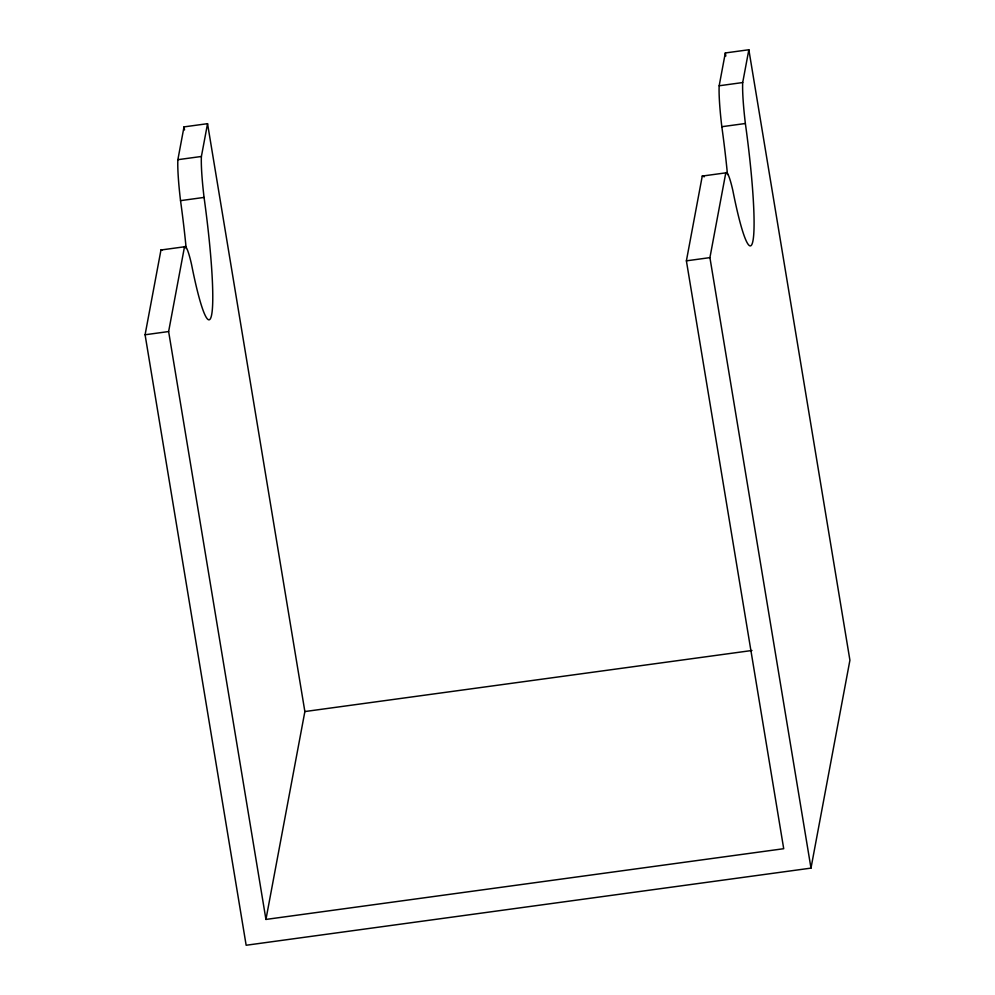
<?xml version="1.0" encoding="UTF-8"?>
<svg xmlns="http://www.w3.org/2000/svg" width="995" height="995" viewBox="0 0 995 995"><rect width="100%" height="100%" fill="white"/><g stroke="black" fill="none" stroke-linecap="round" stroke-linejoin="round"><path stroke-width="1.49" d="M727.482 174.548A119.325 11.579 82.2 0 0 721.823 126.713A56.902 5.522 82.2 0 1 719.174 85.769L725.318 52.959L748.849 49.75L849.917 660.232L810.987 868.113L246.151 945.25L145.083 334.768L160.966 249.994L184.498 246.785A56.902 5.522 82.2 0 1 191.525 264.359A119.325 11.579 82.2 0 0 211.661 314.681A119.325 11.579 82.2 0 0 204.062 197.42A56.902 5.522 82.2 0 1 201.4 156.476L207.545 123.678L184.013 126.887L177.869 159.685A56.902 5.522 82.2 0 0 180.53 200.642A119.325 11.579 82.2 0 1 186.177 248.476M748.849 49.75L742.705 82.548A56.902 5.522 82.2 0 0 745.367 123.504A119.325 11.579 82.2 0 1 752.966 240.753A119.325 11.579 82.2 0 1 732.83 190.431A56.902 5.522 82.2 0 0 725.79 172.856L702.259 176.065L686.388 260.839L783.712 848.71L265.939 919.43L168.628 331.546L184.498 246.785M265.939 919.43L304.868 711.549L207.545 123.678M810.987 868.113L709.92 257.63L725.79 172.856M177.869 159.685L201.4 156.476M719.174 85.769L742.705 82.548M180.53 200.642L204.062 197.42M721.823 126.713L745.367 123.504M145.083 334.768L168.628 331.546M686.388 260.839L709.92 257.63M304.868 711.549L751.959 650.494M725.318 52.959L725.815 56.031M184.013 126.887L184.523 129.947M160.966 249.994A56.902 5.522 82.2 0 1 162.26 250.131M702.259 176.065A56.902 5.522 82.2 0 1 704.087 176.923"/></g></svg>
